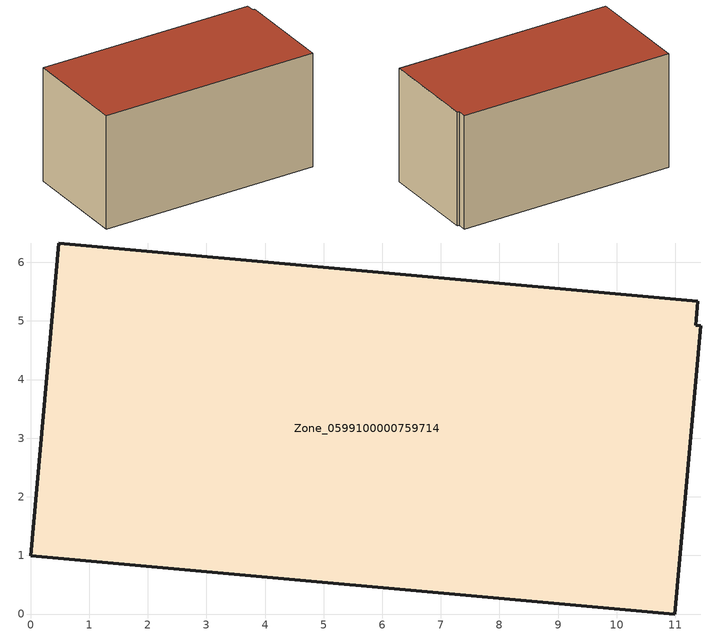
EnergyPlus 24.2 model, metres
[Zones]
Zone_0599100000759714
 floor ground (C_G): 11.38,5.34 11.35,4.93 11.44,4.91 10.99,0 0,0.99 0.48,6.33 z0
 wall outside (C_F): 11.38,5.34 0.48,6.33 0,0.99 10.99,0 11.44,4.91 11.35,4.93 11.38,5.34 z0:5.84
 roof outside (C_R): 11.35,4.93 11.38,5.34 0.48,6.33 0,0.99 10.99,0 11.44,4.91 z5.84
[BUILDING]
Pand.0599100000759714: North Axis=0; Terrain=City; Loads Convergence Tolerance Value=0.04; Temperature Convergence Tolerance Value=0.4; Solar Distribution=FullExterior; Maximum Number of Warmup Days=25; Minimum Number of Warmup Days=1
[Site:Location]
Rotterdam.The.Hague.AP_ZH_NLD Design_Conditions: Latitude=51.96; Longitude=4.45; Time Zone=1; Elevation=-4.5
[SITE:GROUNDTEMPERATURE:BUILDINGSURFACE]
18, 18, 18, 18, 18, 18, 18, 18, 18, 18, 18, 18
[MATERIAL] Thermal Absorptance=0.9; Solar Absorptance=0.7; Visible Absorptance=0.7
Name | Roughness | Thickness | Conductivity | Density | Specific Heat
G.TC.1992-2005 | MediumSmooth | 0.15 | 0.06 | 540 | 1210
F.TC.1992-2005 | Rough | 0.3 | 0.12 | 1920 | 840
R.TC.1992-2005 | MediumRough | 0.2 | 0.08 | 1500 | 1000
[CONSTRUCTION]
C_G: G.TC.1992-2005
C_F: F.TC.1992-2005
C_R: R.TC.1992-2005
[ZONE]
Zone_0599100000759714: Type=1; Multiplier=1; Ceiling Height=Autocalculate; Volume=Autocalculate; Floor Area=autocalculate; Part of Total Floor Area=Yes
[ZONEINFILTRATION:DESIGNFLOWRATE]
Infil_Zone_0599100000759714: Zone or ZoneList or Space or SpaceList=Zone_0599100000759714; Schedule=AlwaysOn; Design Flow Rate Calculation Method=Flow/Area; Flow Rate per Floor Area=0.0015; Constant Term Coefficient=1; Temperature Term Coefficient=0; Velocity Term Coefficient=0; Velocity Squared Term Coefficient=0
[HVACTEMPLATE:ZONE:IDEALLOADSAIRSYSTEM]
Zone_0599100000759714: Maximum Heating Supply Air Temperature=50; Minimum Cooling Supply Air Temperature=13; Maximum Heating Supply Air Humidity Ratio=0.0156; Minimum Cooling Supply Air Humidity Ratio=0.0077; Heating Limit=NoLimit; Cooling Limit=NoLimit; Dehumidification Control Type=ConstantSensibleHeatRatio; Cooling Sensible Heat Ratio=0.7; Dehumidification Setpoint=60; Humidification Control Type=None; Humidification Setpoint=30; Outdoor Air Method=None; Outdoor Air Flow Rate per Person=0.00944; Outdoor Air Flow Rate per Zone Floor Area=0; Outdoor Air Flow Rate per Zone=0; Demand Controlled Ventilation Type=None; Outdoor Air Economizer Type=NoEconomizer; Heat Recovery Type=None; Sensible Heat Recovery Effectiveness=0.7; Latent Heat Recovery Effectiveness=0.65
[ZONECONTROL:THERMOSTAT]
ThermostatControl_Zone_0599100000759714: Zone or ZoneList=Zone_0599100000759714; Control Type Schedule=DualSetpointControlType; Control 1=Thermostat_Zone_0599100000759714; Temperature Difference Between Cutout And Setpoint=0
[THERMOSTATSETPOINT:DUALSETPOINT]
Thermostat_Zone_0599100000759714: Heating Setpoint Temperature Schedule=HeatingSetpoint_Zone_0599100000759714; Cooling Setpoint Temperature Schedule=CoolingSetpoint_Zone_0599100000759714
[SCHEDULE:COMPACT]
HeatingSetpoint_Zone_0599100000759714: Through: 12/31, For: AllDays, Until: 24:00, 21
CoolingSetpoint_Zone_0599100000759714: Through: 12/31, For: AllDays, Until: 24:00, 24
DualSetpointControlType: Through: 12/31, For: AllDays, Until: 24:00, 4
AlwaysOn: Through: 12/31, For: AllDays, Until: 24:00, 1
